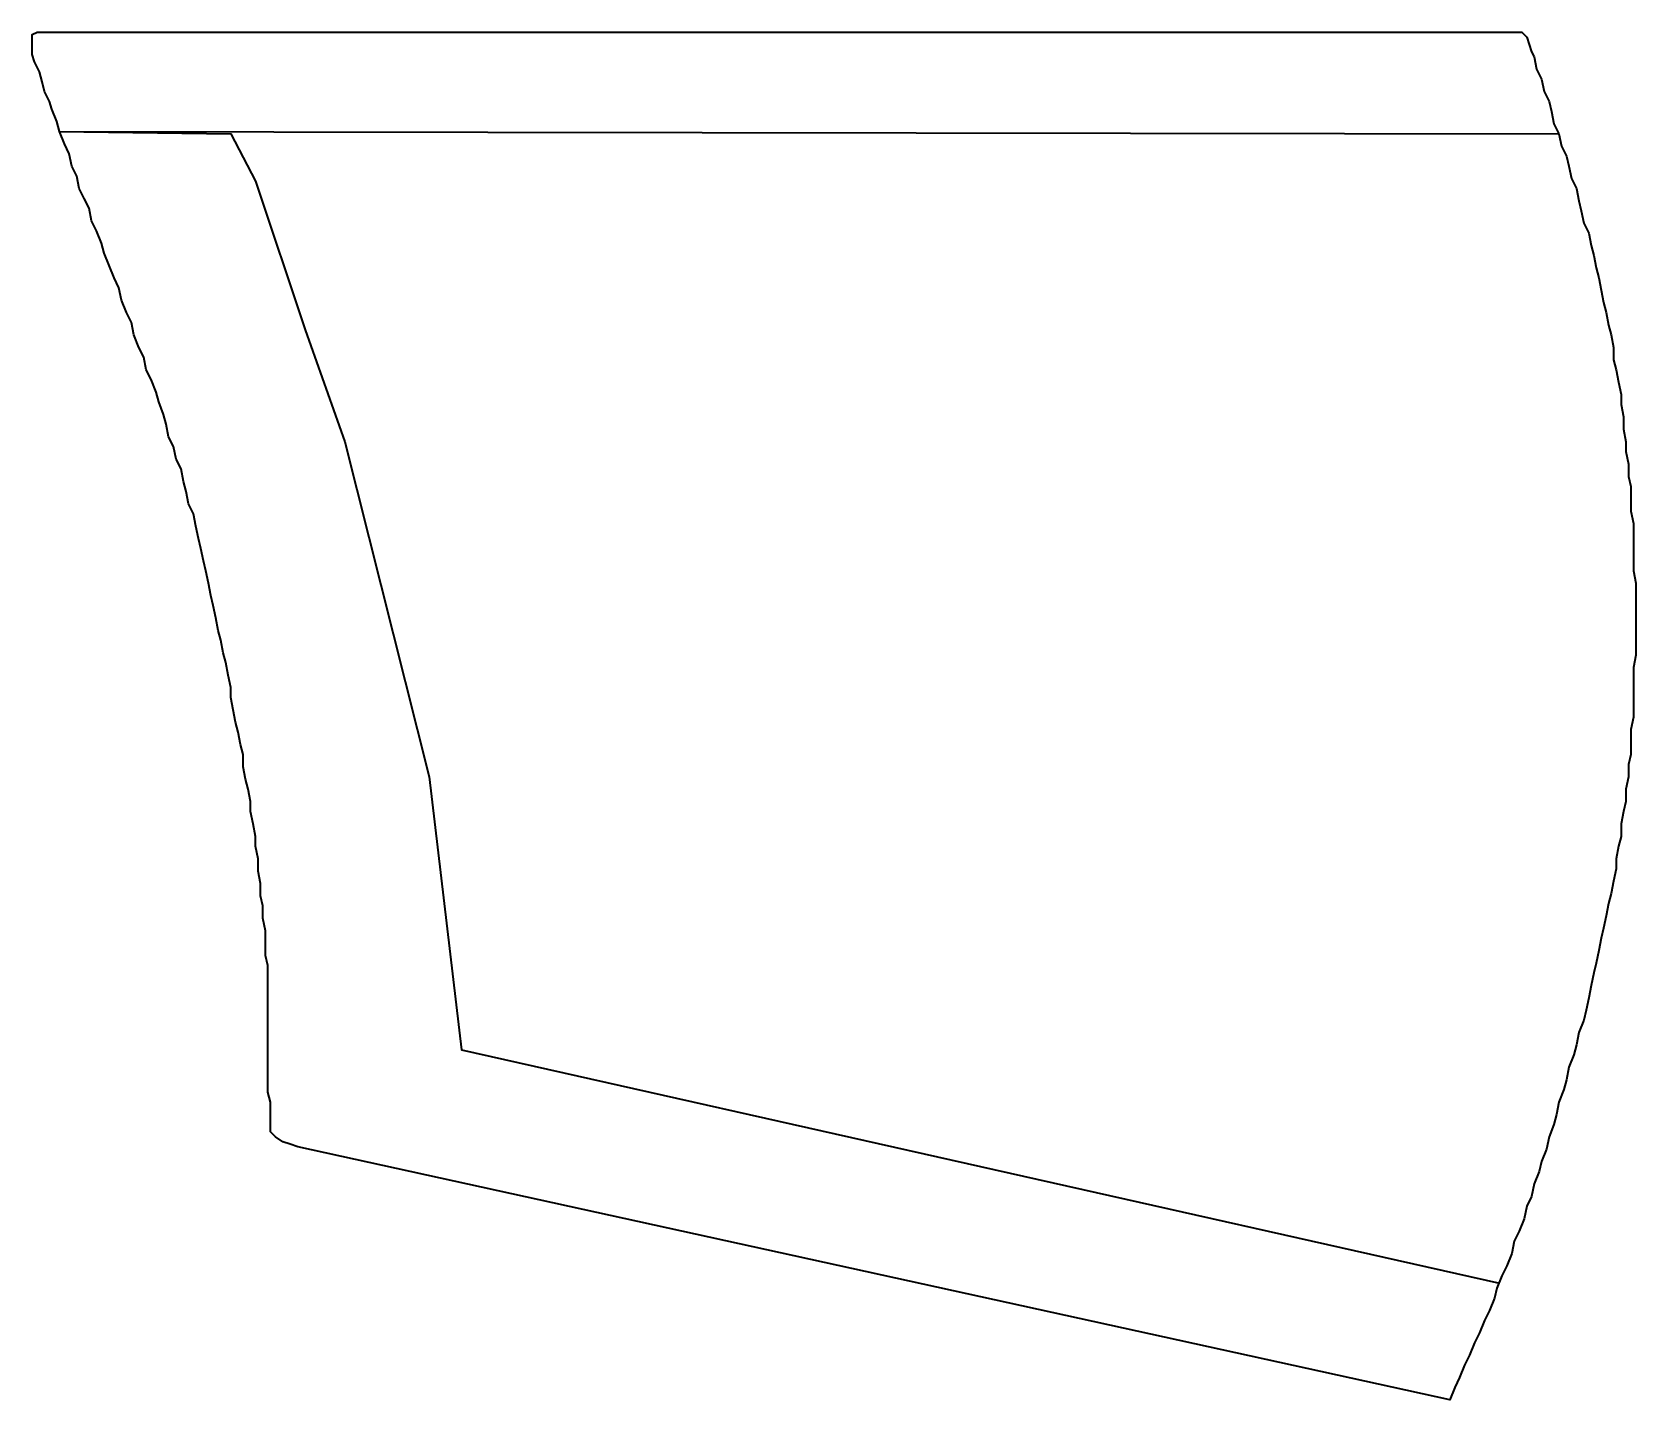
# Model space of a CAD drawing. Extents: x 0 to 646, y -551 to 0.
import ezdxf

# ---------------------------------------------------------------- set-up
doc = ezdxf.new("R2010")
doc.units = 0
doc.linetypes.add('Solid', pattern=[0])
doc.layers.add('zone_0_q4', color=7, linetype='Continuous')
doc.layers.add('zone_1_q2', color=7, linetype='Continuous')

msp = doc.modelspace()

# ---------------------------------------------------------------- linework, layer by layer
at = {"color": 40, "linetype": 'Solid', "lineweight": 35}
msp.add_lwpolyline([(107, -449), (104, -448), (101, -447), (98, -445), (96, -443), (96, -440), (96, -436), (96, -431), (95, -427), (95, -423), (95, -418), (95, -413), (95, -409), (95, -404), (95, -400), (95, -395), (95, -391), (95, -386), (95, -381), (95, -376), (94, -372), (94, -367), (94, -362), (93, -357), (93, -352), (92, -348), (92, -343), (91, -338), (91, -333), (90, -328), (90, -324), (89, -319), (88, -314), (88, -310), (87, -305), (86, -301), (85, -296), (85, -291), (84, -287), (83, -282), (82, -278), (81, -273), (80, -268), (80, -264), (79, -259), (78, -254), (77, -250), (76, -245), (75, -241), (74, -236), (73, -231), (72, -227), (71, -222), (70, -217), (69, -213), (68, -208), (67, -204), (66, -199), (65, -194), (63, -190), (62, -185), (61, -181), (60, -176), (58, -172), (57, -167), (55, -163), (54, -158), (53, -154), (51, -149), (50, -145), (48, -140), (46, -136), (45, -131), (43, -127), (41, -122), (40, -117), (38, -113), (36, -108), (35, -103), (33, -99), (31, -94), (29, -89), (28, -85), (26, -80), (24, -76), (23, -71), (21, -67), (19, -63), (18, -58), (16, -54), (15, -49), (13, -45), (11, -40), (10, -36), (8, -31), (7, -28), (5, -24), (4, -20), (3, -16), (1, -12), (0, -9), (0, -6), (0, -1), (2, 0), (5, 0), (8, 0), (11, 0), (588, 0), (592, 0), (596, 0), (600, 0), (602, -2), (603, -5), (604, -8), (605, -10), (606, -15), (608, -19), (609, -24), (611, -28), (612, -32), (613, -37), (615, -41), (616, -46), (618, -50), (619, -54), (620, -59), (622, -63), (623, -68), (624, -72), (625, -77), (627, -81), (628, -86), (629, -90), (630, -95), (631, -99), (632, -104), (633, -109), (634, -113), (635, -118), (636, -122), (637, -127), (637, -132), (638, -136), (639, -141), (640, -146), (640, -150), (641, -155), (641, -160), (642, -165), (642, -169), (643, -174), (643, -179), (644, -183), (644, -188), (644, -193), (645, -198), (645, -202), (645, -207), (645, -212), (645, -217), (646, -222), (646, -227), (646, -232), (646, -237), (646, -241), (646, -246), (646, -251), (645, -256), (645, -261), (645, -266), (645, -271), (645, -276), (644, -281), (644, -286), (644, -291), (643, -295), (643, -300), (642, -305), (642, -310), (641, -314), (640, -319), (640, -324), (639, -328), (638, -333), (638, -337), (637, -342), (636, -347), (635, -351), (634, -356), (633, -361), (632, -365), (631, -370), (630, -375), (629, -379), (628, -384), (627, -389), (626, -394), (625, -398), (623, -403), (622, -408), (621, -412), (619, -417), (618, -422), (617, -426), (615, -431), (614, -436), (613, -440), (611, -445), (610, -450), (608, -455), (607, -459), (605, -464), (604, -469), (602, -473), (601, -478), (599, -483), (597, -487), (596, -492), (594, -497), (592, -501), (590, -506), (589, -510), (587, -515), (585, -519), (583, -524), (581, -528), (579, -533), (577, -537), (575, -542), (573, -546), (571, -551), (107, -449)], close=True, dxfattribs=at)
at = {"layer": 'zone_0_q4', "color": 5, "linetype": 'Solid', "lineweight": 35}
msp.add_lwpolyline([(615, -41), (616, -46), (618, -50), (619, -54), (620, -59), (622, -63), (623, -68), (624, -72), (625, -77), (627, -81), (628, -86), (629, -90), (630, -95), (631, -99), (632, -104), (633, -109), (634, -113), (635, -118), (636, -122), (637, -127), (637, -132), (638, -136), (639, -141), (640, -146), (640, -150), (641, -155), (641, -160), (642, -165), (642, -169), (643, -174), (643, -179), (644, -183), (644, -188), (644, -193), (645, -198), (645, -202), (645, -207), (645, -212), (645, -217), (646, -222), (646, -227), (646, -232), (646, -237), (646, -241), (646, -246), (646, -251), (645, -256), (645, -261), (645, -266), (645, -271), (645, -276), (644, -281), (644, -286), (644, -291), (643, -295), (643, -300), (642, -305), (642, -310), (641, -314), (640, -319), (640, -324), (639, -328), (638, -333), (638, -337), (637, -342), (636, -347), (635, -351), (634, -356), (633, -361), (632, -365), (631, -370), (630, -375), (629, -379), (628, -384), (627, -389), (626, -394), (625, -398), (623, -403), (622, -408), (621, -412), (619, -417), (618, -422), (617, -426), (615, -431), (614, -436), (613, -440), (611, -445), (610, -450), (608, -455), (607, -459), (605, -464), (604, -469), (602, -473), (601, -478), (599, -483), (597, -487), (596, -492), (594, -497), (592, -501), (590, -506), (589, -510), (587, -515), (585, -519), (583, -524), (581, -528), (579, -533), (577, -537), (575, -542), (573, -546), (571, -551), (107, -449), (104, -448), (101, -447), (98, -445), (96, -443), (96, -440), (96, -436), (96, -431), (95, -427), (95, -423), (95, -418), (95, -413), (95, -409), (95, -404), (95, -400), (95, -395), (95, -391), (95, -386), (95, -381), (95, -376), (94, -372), (94, -367), (94, -362), (93, -357), (93, -352), (92, -348), (92, -343), (91, -338), (91, -333), (90, -328), (90, -324), (89, -319), (88, -314), (88, -310), (87, -305), (86, -301), (85, -296), (85, -291), (84, -287), (83, -282), (82, -278), (81, -273), (80, -268), (80, -264), (79, -259), (78, -254), (77, -250), (76, -245), (75, -241), (74, -236), (73, -231), (72, -227), (71, -222), (70, -217), (69, -213), (68, -208), (67, -204), (66, -199), (65, -194), (63, -190), (62, -185), (61, -181), (60, -176), (58, -172), (57, -167), (55, -163), (54, -158), (53, -154), (51, -149), (50, -145), (48, -140), (46, -136), (45, -131), (43, -127), (41, -122), (40, -117), (38, -113), (36, -108), (35, -103), (33, -99), (31, -94), (29, -89), (28, -85), (26, -80), (24, -76), (23, -71), (21, -67), (19, -63), (18, -58), (16, -54), (15, -49), (13, -45), (11, -40), (615, -41)], close=True, dxfattribs=at)
at = {"layer": 'zone_1_q2', "color": 2, "linetype": 'Solid', "lineweight": 35}
msp.add_lwpolyline([(590, -506), (589, -510), (587, -515), (585, -519), (583, -524), (581, -528), (579, -533), (577, -537), (575, -542), (573, -546), (571, -551), (107, -449), (104, -448), (101, -447), (98, -445), (96, -443), (96, -440), (96, -436), (96, -431), (95, -427), (95, -423), (95, -418), (95, -413), (95, -409), (95, -404), (95, -400), (95, -395), (95, -391), (95, -386), (95, -381), (95, -376), (94, -372), (94, -367), (94, -362), (93, -357), (93, -352), (92, -348), (92, -343), (91, -338), (91, -333), (90, -328), (90, -324), (89, -319), (88, -314), (88, -310), (87, -305), (86, -301), (85, -296), (85, -291), (84, -287), (83, -282), (82, -278), (81, -273), (80, -268), (80, -264), (79, -259), (78, -254), (77, -250), (76, -245), (75, -241), (74, -236), (73, -231), (72, -227), (71, -222), (70, -217), (69, -213), (68, -208), (67, -204), (66, -199), (65, -194), (63, -190), (62, -185), (61, -181), (60, -176), (58, -172), (57, -167), (55, -163), (54, -158), (53, -154), (51, -149), (50, -145), (48, -140), (46, -136), (45, -131), (43, -127), (41, -122), (40, -117), (38, -113), (36, -108), (35, -103), (33, -99), (31, -94), (29, -89), (28, -85), (26, -80), (24, -76), (23, -71), (21, -67), (19, -63), (18, -58), (16, -54), (15, -49), (13, -45), (11, -40), (80, -41), (90, -60), (110, -120), (126, -165), (160, -300), (173, -410), (591, -504)], dxfattribs=at)

doc.saveas('drawing.dxf')
